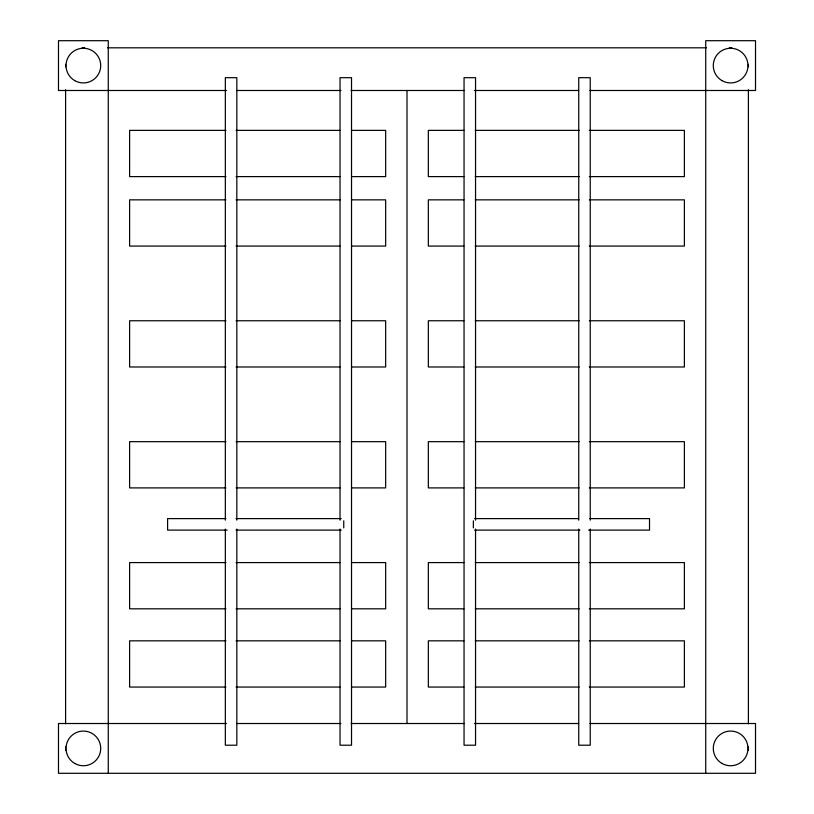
<?xml version="1.0" encoding="UTF-8"?>
<svg xmlns="http://www.w3.org/2000/svg" width="814" height="814" viewBox="0 0 814 814"><rect width="100%" height="100%" fill="white"/><g stroke="black" fill="none" stroke-linecap="round" stroke-linejoin="round"><path stroke-width="1.22" d="M82.122 47.812L84.666 47.812M107.55 47.812L706.45 47.812M729.334 47.812L731.878 47.812M226.496 90.486L58.486 90.486L58.486 40.7L108.272 40.7L108.272 773.3M236.66 90.486L340.893 90.486M351.068 90.486L464.204 90.486M474.369 90.486L578.612 90.486M590.048 90.486L755.514 90.486L755.514 40.7L705.728 40.7L705.728 773.3M225.946 130.372L129.609 130.372L129.609 176.607L225.946 176.607M236.091 130.372L340.028 130.372M351.434 130.372L385.663 130.372L385.663 176.607L351.434 176.607M463.827 130.372L428.337 130.372L428.337 176.607L463.827 176.607M475.244 130.372L579.181 130.372M589.326 130.372L684.391 130.372L684.391 176.607L589.326 176.607M236.091 176.607L340.028 176.607M475.244 176.607L579.181 176.607M225.946 199.847L129.609 199.847L129.609 246.072L225.946 246.072M236.091 199.847L340.028 199.847M351.434 199.847L385.663 199.847L385.663 246.072L351.434 246.072M463.827 199.847L428.337 199.847L428.337 246.072L463.827 246.072M475.244 199.847L579.181 199.847M589.326 199.847L684.391 199.847L684.391 246.072L589.326 246.072M236.091 246.072L340.028 246.072M475.244 246.072L579.181 246.072M225.946 320.757L129.609 320.757L129.609 366.992L225.946 366.992M236.091 320.757L340.028 320.757M351.434 320.757L385.663 320.757L385.663 366.992L351.434 366.992M463.827 320.757L428.337 320.757L428.337 366.992L463.827 366.992M475.244 320.757L579.181 320.757M589.326 320.757L684.391 320.757L684.391 366.992L589.326 366.992M236.091 366.992L340.028 366.992M475.244 366.992L579.181 366.992M225.946 441.676L129.609 441.676L129.609 487.901L225.946 487.901M236.091 441.676L340.028 441.676M351.434 441.676L385.663 441.676L385.663 487.901L351.434 487.901M463.827 441.676L428.337 441.676L428.337 487.901L463.827 487.901M475.244 441.676L579.181 441.676M589.326 441.676L684.391 441.676L684.391 487.901L589.326 487.901M236.091 487.901L340.028 487.901M475.244 487.901L579.181 487.901M225.895 518.61L167.592 518.61L167.592 530.107L227.157 530.107M236.029 518.61L341.219 518.61M474.623 518.61L578.551 518.61M589.957 518.61L649.521 518.61L649.521 530.107L588.685 530.107M236.029 530.107L341.219 530.107M474.623 530.107L579.812 530.107M225.946 562.586L129.609 562.586L129.609 608.821L225.946 608.821M236.091 562.586L340.028 562.586M351.434 562.586L385.663 562.586L385.663 608.821L351.434 608.821M463.827 562.586L428.337 562.586L428.337 608.821L463.827 608.821M475.244 562.586L579.181 562.586M589.326 562.586L684.391 562.586L684.391 608.821L589.326 608.821M236.091 608.821L340.028 608.821M475.244 608.821L579.181 608.821M225.946 640.832L129.609 640.832L129.609 687.057L225.946 687.057M236.091 640.832L340.028 640.832M351.434 640.832L385.663 640.832L385.663 687.057L351.434 687.057M463.827 640.832L428.337 640.832L428.337 687.057L463.827 687.057M475.244 640.832L579.181 640.832M589.326 640.832L684.391 640.832L684.391 687.057L589.326 687.057M236.091 687.057L340.028 687.057M475.244 687.057L579.181 687.057M226.496 723.514L58.486 723.514L58.486 773.3L755.514 773.3L755.514 723.514L590.048 723.514M236.66 723.514L340.893 723.514M351.068 723.514L464.204 723.514M474.369 723.514L578.612 723.514M748.402 64.326L748.402 66.87M748.402 89.744L748.402 723.748M748.402 746.621L748.402 750.427M590.242 520.156L590.242 77.686L578.744 77.686L578.744 520.156M590.242 529.059L590.242 745.207L578.744 745.207L578.744 529.059M475.549 520.156L475.549 77.686L464.051 77.686L464.051 745.207L475.549 745.207L475.549 529.059M473.361 520.807L473.361 527.91M407 90.486L407 723.514M343.752 520.807L343.752 527.91M340.028 520.156L340.028 77.686L351.526 77.686L351.526 745.207L340.028 745.207L340.028 529.059M236.833 520.156L236.833 77.686L225.336 77.686L225.336 520.156M236.833 529.059L236.833 745.207L225.336 745.207L225.336 529.059M65.598 64.326L65.598 66.87M65.598 89.744L65.598 723.748M65.598 746.621L65.598 750.427M74.705 763.42A17.338 17.338 0 0 0 100.712 748.402A17.338 17.338 0 0 0 74.705 733.394A17.338 17.338 0 0 0 74.705 763.42M74.705 80.606A17.338 17.338 0 0 0 100.712 65.598A17.338 17.338 0 0 0 74.705 50.58A17.338 17.338 0 0 0 74.705 80.606M721.957 763.42A17.338 17.338 0 0 0 747.964 748.402A17.338 17.338 0 0 0 721.957 733.394A17.338 17.338 0 0 0 721.957 763.42M721.957 80.606A17.338 17.338 0 0 0 747.964 65.598A17.338 17.338 0 0 0 721.957 50.58A17.338 17.338 0 0 0 721.957 80.606"/></g></svg>
